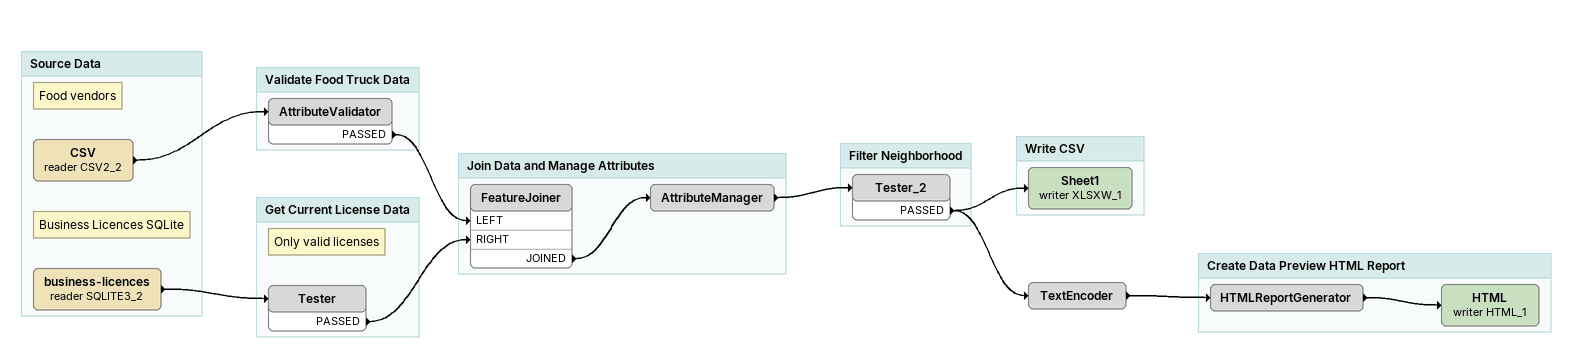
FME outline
TextEncoder
    -> HTMLReportGenerator

Bookmark: Source Data
Note: Food vendors
CSV (reader CSV2_2)
    -> AttributeValidator
Note: Business Licences SQLite
business-licences (reader SQLITE3_2)
    -> Tester

Bookmark: Validate Food Truck Data
AttributeValidator
    PASSED -> FeatureJoiner [LEFT]

Bookmark: Get Current License Data
Note: Only valid licenses
Tester
    PASSED -> FeatureJoiner [RIGHT]

Bookmark: Join Data and Manage Attributes
FeatureJoiner
    JOINED -> AttributeManager
AttributeManager
    -> Tester_2

Bookmark: Filter Neighborhood
Tester_2
    PASSED -> Sheet1 (writer XLSXW_1)
    PASSED -> TextEncoder

Bookmark: Write CSV
Sheet1 (writer XLSXW_1)

Bookmark: Create Data Preview HTML Report
HTMLReportGenerator
    -> HTML (writer HTML_1)
HTML (writer HTML_1)
